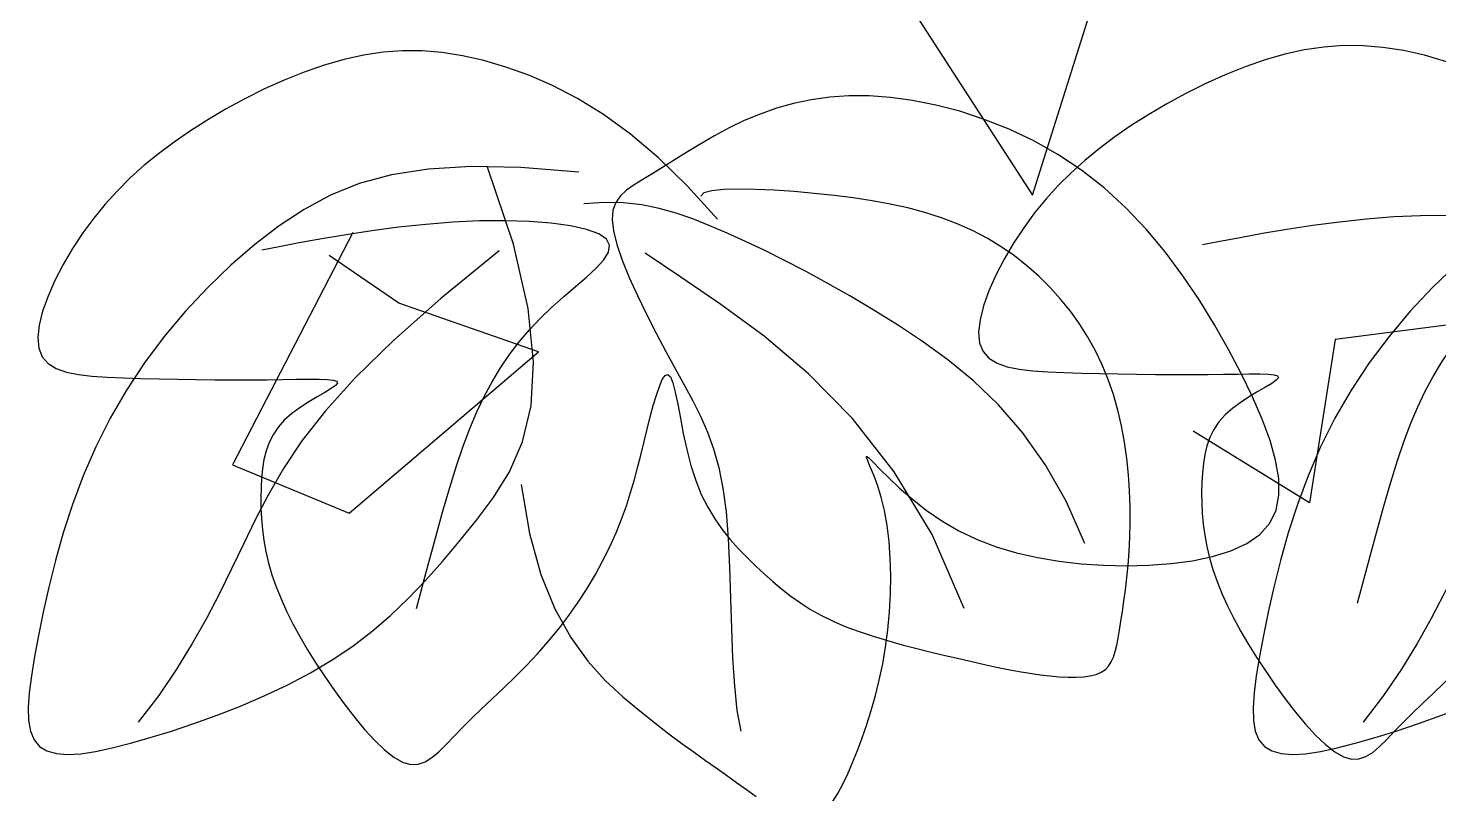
# Model space of a CAD drawing. Extents: x -1568 to -728, y -1287 to -990.
# Drawn here: x -1019.027 to -1018.063, y -1148.396 to -1147.872 of the extents above; entities that cross this region are included whole.
import ezdxf

# ---------------------------------------------------------------- set-up
doc = ezdxf.new("R2010")
doc.units = 0
doc.header["$LTSCALE"] = 5
doc.layers.get('0').update_dxf_attribs({"linetype": 'CONTINUOUS'})
for name, color, linetype in [('fz', 7, 'CONTINUOUS'), ('LH', 94, 'CONTINUOUS'), ('尺寸标注', 2, 'CONTINUOUS')]:
    doc.layers.add(name, color=color, linetype=linetype)

# ---------------------------------------------------------------- blocks, each defined once
blk = doc.blocks.new('LIM43')
at = {"color": 98}
for p, q in [((942285.88276, 2579500.6035), (942286.00814, 2579500.40992)), ((942286.00814, 2579500.40992), (942286.05833, 2579500.56913)), ((942285.54369, 2579500.38429), (942285.4615, 2579500.22552)), ((942285.57504, 2579500.33589), (942285.52747, 2579500.36852)), ((942285.6706, 2579500.30261), (942285.57504, 2579500.33589)), ((942286.32706, 2579500.32562), (942286.21483, 2579500.31116)), ((942286.21483, 2579500.31116), (942286.19731, 2579500.19948)), ((942285.54107, 2579500.19246), (942285.6706, 2579500.30261)), ((942286.19731, 2579500.19948), (942286.11796, 2579500.24853)), ((942285.4615, 2579500.22552), (942285.54107, 2579500.19246))]:
    blk.add_line(p, q, dxfattribs=at)
blk = doc.blocks.new('花')
at = {"layer": 'LH', "color": 12}
for p, q in [((0.64962, 0.47355), (0.63655, 0.47157)), ((0.66338, 0.47467), (0.64962, 0.47355)), ((0.67788, 0.47486), (0.66338, 0.47467)), ((0.69316, 0.47406), (0.67788, 0.47486)), ((0.70922, 0.47222), (0.69316, 0.47406)), ((0.61226, 0.46523), (0.60094, 0.46099)), ((0.62411, 0.46878), (0.61226, 0.46523)), ((0.63655, 0.47157), (0.62411, 0.46878)), ((0.72593, 0.46929), (0.70922, 0.47222)), ((0.74309, 0.46519), (0.72593, 0.46929)), ((0.76049, 0.45988), (0.74309, 0.46519)), ((0.59012, 0.45612), (0.57974, 0.45069)), ((0.60094, 0.46099), (0.59012, 0.45612)), ((0.77795, 0.45329), (0.76049, 0.45988)), ((0.79527, 0.44537), (0.77795, 0.45329)), ((0.56981, 0.44483), (0.56035, 0.4387)), ((0.57974, 0.45069), (0.56981, 0.44483)), ((0.81226, 0.43606), (0.79527, 0.44537)), ((0.56035, 0.4387), (0.55137, 0.43247)), ((0.82872, 0.4253), (0.81226, 0.43606)), ((0.54287, 0.42627), (0.53488, 0.42026)), ((0.55137, 0.43247), (0.54287, 0.42627)), ((0.84449, 0.41308), (0.82872, 0.4253)), ((0.5274, 0.41461), (0.52046, 0.40946)), ((0.53488, 0.42026), (0.5274, 0.41461)), ((-0.50411, 0.40713), (-0.51718, 0.40406)), ((-0.49094, 0.4092), (-0.50411, 0.40713)), ((-0.47757, 0.41026), (-0.49094, 0.4092)), ((-0.46388, 0.41029), (-0.47757, 0.41026)), ((-0.44975, 0.40928), (-0.46388, 0.41029)), ((-0.43508, 0.40722), (-0.44975, 0.40928)), ((-0.41974, 0.40407), (-0.43508, 0.40722)), ((0.43034, 0.40606), (0.39639, 0.4039)), ((0.46999, 0.40616), (0.43034, 0.40606)), ((0.51407, 0.40489), (0.50838, 0.40071)), ((0.52046, 0.40946), (0.51407, 0.40489)), ((0.85951, 0.39961), (0.84449, 0.41308)), ((-0.53028, 0.40002), (-0.54347, 0.39503)), ((-0.51718, 0.40406), (-0.53028, 0.40002)), ((-0.40365, 0.39979), (-0.41974, 0.40407)), ((-0.38675, 0.39409), (-0.40365, 0.39979)), ((0.36736, 0.39975), (0.34249, 0.39372)), ((0.39639, 0.4039), (0.36736, 0.39975)), ((0.42954, 0.35341), (0.40753, 0.40445)), ((0.50352, 0.39663), (0.49964, 0.39238)), ((0.50838, 0.40071), (0.50352, 0.39663)), ((0.87376, 0.38513), (0.85951, 0.39961)), ((-0.55669, 0.38919), (-0.56984, 0.38262)), ((-0.54347, 0.39503), (-0.55669, 0.38919)), ((-0.36902, 0.38667), (-0.38675, 0.39409)), ((-0.35044, 0.37719), (-0.36902, 0.38667)), ((0.321, 0.38589), (0.30211, 0.37636)), ((0.34249, 0.39372), (0.321, 0.38589)), ((0.48914, 0.387), (0.47515, 0.38498)), ((0.50226, 0.38777), (0.48914, 0.387)), ((0.49688, 0.38769), (0.4954, 0.38227)), ((0.49964, 0.39238), (0.49688, 0.38769)), ((0.51472, 0.38741), (0.50226, 0.38777)), ((0.52673, 0.38605), (0.51472, 0.38741)), ((0.5385, 0.3838), (0.52673, 0.38605)), ((-0.56984, 0.38262), (-0.58281, 0.37542)), ((-0.33097, 0.36534), (-0.35044, 0.37719)), ((0.30211, 0.37636), (0.28506, 0.36522)), ((0.4954, 0.38227), (0.49533, 0.37586)), ((0.55025, 0.38079), (0.5385, 0.3838)), ((0.56219, 0.37713), (0.55025, 0.38079)), ((0.57454, 0.37295), (0.56219, 0.37713)), ((0.88721, 0.36991), (0.87376, 0.38513)), ((-0.5955, 0.36771), (-0.6078, 0.35961)), ((-0.58281, 0.37542), (-0.5955, 0.36771)), ((0.49533, 0.37586), (0.49683, 0.36818)), ((0.49683, 0.36818), (0.49997, 0.35905)), ((0.58746, 0.36834), (0.57454, 0.37295)), ((0.60101, 0.36327), (0.58746, 0.36834)), ((0.89984, 0.35418), (0.88721, 0.36991)), ((-0.6078, 0.35961), (-0.61961, 0.35122)), ((-0.31059, 0.3508), (-0.33097, 0.36534)), ((0.28506, 0.36522), (0.26907, 0.35256)), ((0.49997, 0.35905), (0.50454, 0.34868)), ((0.61518, 0.35769), (0.60101, 0.36327)), ((0.62998, 0.35155), (0.61518, 0.35769)), ((-0.61961, 0.35122), (-0.63083, 0.34267)), ((-0.28927, 0.33325), (-0.31059, 0.3508)), ((0.26907, 0.35256), (0.25352, 0.33847)), ((0.42015, 0.34805), (0.38319, 0.31234)), ((0.44329, 0.3104), (0.42954, 0.35341)), ((0.50454, 0.34868), (0.51029, 0.33737)), ((0.64542, 0.34478), (0.62998, 0.35155)), ((0.91161, 0.33821), (0.89984, 0.35418)), ((-0.63083, 0.34267), (-0.64137, 0.33402)), ((0.25352, 0.33847), (0.2384, 0.3231)), ((0.51029, 0.33737), (0.51692, 0.32543)), ((0.66151, 0.33734), (0.64542, 0.34478)), ((0.9225, 0.32225), (0.91161, 0.33821)), ((-0.64137, 0.33402), (-0.65125, 0.32526)), ((-0.26698, 0.31237), (-0.28927, 0.33325)), ((-0.27761, 0.3296), (-0.27959, 0.32726)), ((-0.27244, 0.33151), (-0.27761, 0.3296)), ((-0.26458, 0.33301), (-0.27244, 0.33151)), ((-0.25453, 0.33414), (-0.26458, 0.33301)), ((-0.24279, 0.33493), (-0.25453, 0.33414)), ((-0.22987, 0.3354), (-0.24279, 0.33493)), ((-0.21625, 0.33559), (-0.22987, 0.3354)), ((-0.20245, 0.33553), (-0.21625, 0.33559)), ((-0.18889, 0.33525), (-0.20245, 0.33553)), ((-0.17564, 0.33469), (-0.18889, 0.33525)), ((-0.16273, 0.33382), (-0.17564, 0.33469)), ((-0.15016, 0.33258), (-0.16273, 0.33382)), ((-0.13793, 0.33093), (-0.15016, 0.33258)), ((-0.12606, 0.32881), (-0.13793, 0.33093)), ((-0.11454, 0.32617), (-0.12606, 0.32881)), ((0.67824, 0.32916), (0.66151, 0.33734)), ((0.69563, 0.32021), (0.67824, 0.32916)), ((-0.65125, 0.32526), (-0.66049, 0.31632)), ((-0.1034, 0.32296), (-0.11454, 0.32617)), ((-0.09263, 0.31915), (-0.1034, 0.32296)), ((-0.08225, 0.31475), (-0.09263, 0.31915)), ((0.2384, 0.3231), (0.22385, 0.30659)), ((0.51692, 0.32543), (0.52418, 0.31317)), ((0.71364, 0.31035), (0.69563, 0.32021)), ((0.93249, 0.30654), (0.9225, 0.32225)), ((-0.66049, 0.31632), (-0.66912, 0.30715)), ((-0.07226, 0.30979), (-0.08225, 0.31475)), ((-0.06269, 0.30429), (-0.07226, 0.30979)), ((0.38319, 0.31234), (0.35332, 0.28102)), ((0.44999, 0.27439), (0.44329, 0.3104)), ((0.52418, 0.31317), (0.53179, 0.3009)), ((0.73203, 0.29923), (0.71364, 0.31035)), ((-0.66912, 0.30715), (-0.67719, 0.29769)), ((-0.41139, 0.2993), (-0.42887, 0.29769)), ((-0.39494, 0.30016), (-0.41139, 0.2993)), ((-0.37988, 0.30026), (-0.39494, 0.30016)), ((-0.36661, 0.29957), (-0.37988, 0.30026)), ((-0.3555, 0.29808), (-0.36661, 0.29957)), ((-0.05354, 0.29829), (-0.06269, 0.30429)), ((0.22385, 0.30659), (0.21002, 0.28908)), ((0.53179, 0.3009), (0.53948, 0.28891)), ((0.75055, 0.28641), (0.73203, 0.29923)), ((0.94152, 0.29131), (0.93249, 0.30654)), ((-0.67719, 0.29769), (-0.68472, 0.28789)), ((-0.46533, 0.29234), (-0.48364, 0.28878)), ((-0.44697, 0.29536), (-0.46533, 0.29234)), ((-0.42887, 0.29769), (-0.44697, 0.29536)), ((-0.34695, 0.29577), (-0.3555, 0.29808)), ((-0.34132, 0.29261), (-0.34695, 0.29577)), ((-0.33887, 0.28862), (-0.34132, 0.29261)), ((-0.04482, 0.29182), (-0.05354, 0.29829)), ((-0.03654, 0.28489), (-0.04482, 0.29182)), ((0.9494, 0.27668), (0.94152, 0.29131)), ((-0.68472, 0.28789), (-0.69174, 0.27767)), ((-0.5189, 0.2807), (-0.53525, 0.27652)), ((-0.5016, 0.28484), (-0.5189, 0.2807)), ((-0.48364, 0.28878), (-0.5016, 0.28484)), ((-0.34203, 0.27835), (-0.33927, 0.28384)), ((-0.33927, 0.28384), (-0.33887, 0.28862)), ((-0.28867, 0.27087), (-0.31425, 0.28517)), ((-0.02871, 0.27754), (-0.03654, 0.28489)), ((0.21002, 0.28908), (0.19705, 0.27072)), ((0.35332, 0.28102), (0.32959, 0.25349)), ((0.53948, 0.28891), (0.54697, 0.27753)), ((0.76892, 0.27148), (0.75055, 0.28641)), ((-0.69174, 0.27767), (-0.69829, 0.26699)), ((-0.55033, 0.27247), (-0.56386, 0.26871)), ((-0.53525, 0.27652), (-0.55033, 0.27247)), ((-0.35279, 0.26556), (-0.3467, 0.27223)), ((-0.3467, 0.27223), (-0.34203, 0.27835)), ((-0.25973, 0.25458), (-0.28867, 0.27087)), ((-0.02135, 0.26979), (-0.02871, 0.27754)), ((0.19705, 0.27072), (0.18509, 0.25164)), ((0.45085, 0.24434), (0.44999, 0.27439)), ((0.54697, 0.27753), (0.55405, 0.26692)), ((0.78688, 0.254), (0.76892, 0.27148)), ((0.95591, 0.26273), (0.9494, 0.27668)), ((-0.69829, 0.26699), (-0.70436, 0.25584)), ((-0.56386, 0.26871), (-0.57553, 0.26542)), ((-0.35983, 0.2584), (-0.35279, 0.26556)), ((-0.01447, 0.26166), (-0.02135, 0.26979)), ((-0.00806, 0.25315), (-0.01447, 0.26166)), ((0.55405, 0.26692), (0.56064, 0.25681)), ((0.96085, 0.24955), (0.95591, 0.26273)), ((-0.70436, 0.25584), (-0.70984, 0.24444)), ((-0.37488, 0.24294), (-0.36735, 0.25084)), ((-0.36735, 0.25084), (-0.35983, 0.2584)), ((-0.22852, 0.23535), (-0.25973, 0.25458)), ((-0.00213, 0.24426), (-0.00806, 0.25315)), ((0.18509, 0.25164), (0.17428, 0.23199)), ((0.32959, 0.25349), (0.31104, 0.22914)), ((0.56064, 0.25681), (0.56675, 0.24677)), ((0.80416, 0.23354), (0.78688, 0.254)), ((-0.70984, 0.24444), (-0.71457, 0.23306)), ((-0.38203, 0.23478), (-0.37488, 0.24294)), ((0.0033, 0.23502), (-0.00213, 0.24426)), ((0.44708, 0.21924), (0.45085, 0.24434)), ((0.56675, 0.24677), (0.57236, 0.23639)), ((0.96399, 0.23722), (0.96085, 0.24955)), ((-0.71457, 0.23306), (-0.71841, 0.22197)), ((-0.38872, 0.22632), (-0.38203, 0.23478)), ((-0.19613, 0.21221), (-0.22852, 0.23535)), ((0.00824, 0.22541), (0.0033, 0.23502)), ((0.17428, 0.23199), (0.16476, 0.21192)), ((0.57236, 0.23639), (0.57746, 0.22525)), ((0.82048, 0.20969), (0.80416, 0.23354)), ((0.96512, 0.22583), (0.96399, 0.23722)), ((-0.71841, 0.22197), (-0.7212, 0.21144)), ((-0.39496, 0.21753), (-0.38872, 0.22632)), ((0.01268, 0.21545), (0.00824, 0.22541)), ((0.31104, 0.22914), (0.29673, 0.20735)), ((0.57746, 0.22525), (0.58204, 0.21295)), ((0.68197, 0.22835), (0.68205, 0.22911)), ((0.68312, 0.22594), (0.68197, 0.22835)), ((0.68205, 0.22911), (0.68364, 0.2281)), ((0.68522, 0.22198), (0.68312, 0.22594)), ((0.68364, 0.2281), (0.68695, 0.22528)), ((0.68798, 0.21659), (0.68522, 0.22198)), ((0.68695, 0.22528), (0.69191, 0.22096)), ((0.96402, 0.21546), (0.96512, 0.22583)), ((-0.40077, 0.20838), (-0.39496, 0.21753)), ((-0.16367, 0.18419), (-0.19613, 0.21221)), ((0.01661, 0.20516), (0.01268, 0.21545)), ((0.43988, 0.19805), (0.44708, 0.21924)), ((0.58204, 0.21295), (0.58609, 0.19906)), ((0.69113, 0.20988), (0.68798, 0.21659)), ((0.69191, 0.22096), (0.69841, 0.21547)), ((0.69841, 0.21547), (0.7063, 0.2092)), ((0.96048, 0.2062), (0.96402, 0.21546)), ((-0.7212, 0.21144), (-0.72279, 0.20174)), ((-0.40615, 0.19883), (-0.40077, 0.20838)), ((-0.29537, 0.19997), (-0.29366, 0.20296)), ((-0.29366, 0.20296), (-0.29187, 0.20389)), ((-0.29187, 0.20389), (-0.28998, 0.20244)), ((-0.28998, 0.20244), (-0.28799, 0.1984)), ((0.02003, 0.19454), (0.01661, 0.20516)), ((0.16476, 0.21192), (0.15663, 0.19158)), ((0.29673, 0.20735), (0.28569, 0.18753)), ((0.69437, 0.20195), (0.69113, 0.20988)), ((0.7063, 0.2092), (0.71545, 0.2025)), ((0.71545, 0.2025), (0.72573, 0.19573)), ((0.83558, 0.182), (0.82048, 0.20969)), ((0.95438, 0.1981), (0.96048, 0.2062)), ((-0.72279, 0.20174), (-0.72303, 0.19314)), ((-0.72303, 0.19314), (-0.72177, 0.18592)), ((-0.41111, 0.18884), (-0.40615, 0.19883)), ((-0.29856, 0.1891), (-0.297, 0.19524)), ((-0.297, 0.19524), (-0.29537, 0.19997)), ((-0.28799, 0.1984), (-0.28585, 0.19212)), ((0.02296, 0.18368), (0.02003, 0.19454)), ((0.43047, 0.17974), (0.43988, 0.19805)), ((0.58609, 0.19906), (0.5896, 0.18317)), ((0.69744, 0.19293), (0.69437, 0.20195)), ((0.70009, 0.18293), (0.69744, 0.19293)), ((0.72573, 0.19573), (0.73701, 0.18925)), ((0.94594, 0.19114), (0.95438, 0.1981)), ((-0.72177, 0.18592), (-0.7189, 0.18027)), ((-0.41567, 0.17838), (-0.41111, 0.18884)), ((-0.30005, 0.18187), (-0.29856, 0.1891)), ((-0.28585, 0.19212), (-0.2835, 0.18405)), ((-0.2835, 0.18405), (-0.2809, 0.17465)), ((-0.13221, 0.15035), (-0.16367, 0.18419)), ((0.02544, 0.17269), (0.02296, 0.18368)), ((0.15663, 0.19158), (0.1498, 0.17118)), ((0.28569, 0.18753), (0.27697, 0.16904)), ((0.44853, 0.19002), (0.45694, 0.15726)), ((0.5896, 0.18317), (0.59259, 0.16507)), ((0.73701, 0.18925), (0.74915, 0.18344)), ((0.74915, 0.18344), (0.76204, 0.17857)), ((0.92342, 0.18031), (0.93551, 0.18523)), ((0.93551, 0.18523), (0.94594, 0.19114)), ((-0.7189, 0.18027), (-0.7145, 0.17608)), ((-0.7145, 0.17608), (-0.70869, 0.17314)), ((-0.62561, 0.17269), (-0.61282, 0.17354)), ((-0.61282, 0.17354), (-0.6001, 0.17445)), ((-0.6001, 0.17445), (-0.58766, 0.17541)), ((-0.58766, 0.17541), (-0.57569, 0.17641)), ((-0.57569, 0.17641), (-0.56439, 0.17743)), ((-0.56439, 0.17743), (-0.55394, 0.17847)), ((-0.55394, 0.17847), (-0.54449, 0.17943)), ((-0.54449, 0.17943), (-0.53617, 0.18025)), ((-0.53617, 0.18025), (-0.52913, 0.18084)), ((-0.52913, 0.18084), (-0.52349, 0.18111)), ((-0.52045, 0.175), (-0.52451, 0.17205)), ((-0.52349, 0.18111), (-0.51939, 0.18098)), ((-0.51761, 0.1774), (-0.52045, 0.175)), ((-0.51939, 0.18098), (-0.51697, 0.18037)), ((-0.51636, 0.1792), (-0.51761, 0.1774)), ((-0.51697, 0.18037), (-0.51636, 0.1792)), ((-0.41983, 0.16741), (-0.41567, 0.17838)), ((-0.30287, 0.16546), (-0.30149, 0.17388)), ((-0.30149, 0.17388), (-0.30005, 0.18187)), ((-0.2809, 0.17465), (-0.27799, 0.1644)), ((0.42005, 0.16328), (0.43047, 0.17974)), ((0.70229, 0.17211), (0.70009, 0.18293)), ((0.76204, 0.17857), (0.77557, 0.17468)), ((0.77557, 0.17468), (0.78965, 0.17171)), ((0.89559, 0.17317), (0.91, 0.17631)), ((0.91, 0.17631), (0.92342, 0.18031)), ((-0.70869, 0.17314), (-0.70157, 0.17127)), ((-0.70157, 0.17127), (-0.69327, 0.17028)), ((-0.69327, 0.17028), (-0.68391, 0.16996)), ((-0.68391, 0.16996), (-0.6736, 0.17014)), ((-0.6736, 0.17014), (-0.66246, 0.17061)), ((-0.66246, 0.17061), (-0.65063, 0.17121)), ((-0.65063, 0.17121), (-0.63828, 0.17191)), ((-0.63828, 0.17191), (-0.62561, 0.17269)), ((-0.53484, 0.16472), (-0.54039, 0.16044)), ((-0.52942, 0.16861), (-0.53484, 0.16472)), ((-0.52451, 0.17205), (-0.52942, 0.16861)), ((-0.42362, 0.15584), (-0.41983, 0.16741)), ((-0.30422, 0.15687), (-0.30287, 0.16546)), ((-0.27799, 0.1644), (-0.27473, 0.15374)), ((0.02748, 0.16166), (0.02544, 0.17269)), ((0.1498, 0.17118), (0.14413, 0.15093)), ((0.27697, 0.16904), (0.26962, 0.1513)), ((0.59259, 0.16507), (0.59519, 0.14531)), ((0.70402, 0.16066), (0.70229, 0.17211)), ((0.78965, 0.17171), (0.80418, 0.16963)), ((0.80418, 0.16963), (0.81909, 0.16838)), ((0.81909, 0.16838), (0.83427, 0.16792)), ((0.83427, 0.16792), (0.84963, 0.1682)), ((0.84963, 0.1682), (0.86509, 0.16917)), ((0.86509, 0.16917), (0.8805, 0.17081)), ((0.8805, 0.17081), (0.89559, 0.17317)), ((-0.54571, 0.15582), (-0.55044, 0.1509)), ((-0.54039, 0.16044), (-0.54571, 0.15582)), ((-0.42715, 0.14338), (-0.42362, 0.15584)), ((-0.30559, 0.14815), (-0.30422, 0.15687)), ((0.02913, 0.15069), (0.02748, 0.16166)), ((0.40961, 0.1478), (0.42005, 0.16328)), ((0.45694, 0.15726), (0.46708, 0.12987)), ((0.7053, 0.14875), (0.70402, 0.16066)), ((-0.5543, 0.14574), (-0.55729, 0.14034)), ((-0.55044, 0.1509), (-0.5543, 0.14574)), ((-0.30706, 0.13931), (-0.30559, 0.14815)), ((-0.27473, 0.15374), (-0.27105, 0.14314)), ((-0.10287, 0.1097), (-0.13221, 0.15035)), ((0.0304, 0.13988), (0.02913, 0.15069)), ((0.14413, 0.15093), (0.13949, 0.13107)), ((0.26962, 0.1513), (0.2628, 0.13377)), ((0.39922, 0.13311), (0.40961, 0.1478)), ((0.59519, 0.14531), (0.59757, 0.12466)), ((0.70612, 0.13655), (0.7053, 0.14875)), ((-0.55729, 0.14034), (-0.55952, 0.13471)), ((-0.43054, 0.12967), (-0.42715, 0.14338)), ((-0.30868, 0.13034), (-0.30706, 0.13931)), ((-0.27105, 0.14314), (-0.26691, 0.13306)), ((0.03133, 0.12932), (0.0304, 0.13988)), ((0.70649, 0.12424), (0.70612, 0.13655)), ((-0.56108, 0.12887), (-0.56206, 0.12282)), ((-0.55952, 0.13471), (-0.56108, 0.12887)), ((-0.43391, 0.11435), (-0.43054, 0.12967)), ((-0.31053, 0.12122), (-0.30868, 0.13034)), ((-0.26691, 0.13306), (-0.26228, 0.12387)), ((0.03195, 0.11913), (0.03133, 0.12932)), ((0.13949, 0.13107), (0.13574, 0.11181)), ((0.2628, 0.13377), (0.25609, 0.11627)), ((0.38875, 0.11919), (0.39922, 0.13311)), ((0.46708, 0.12987), (0.47854, 0.10719)), ((-0.56255, 0.11656), (-0.56266, 0.11011)), ((-0.56206, 0.12282), (-0.56255, 0.11656)), ((-0.31268, 0.11195), (-0.31053, 0.12122)), ((-0.26228, 0.12387), (-0.2572, 0.11557)), ((0.03228, 0.10938), (0.03195, 0.11913)), ((0.25609, 0.11627), (0.24919, 0.0987)), ((0.37803, 0.10599), (0.38875, 0.11919)), ((0.59757, 0.12466), (0.59991, 0.10387)), ((0.7064, 0.11199), (0.70649, 0.12424)), ((-0.56266, 0.11011), (-0.56247, 0.10348)), ((-0.43739, 0.09709), (-0.43391, 0.11435)), ((-0.31519, 0.10253), (-0.31268, 0.11195)), ((-0.2572, 0.11557), (-0.25174, 0.10804)), ((-0.25174, 0.10804), (-0.24598, 0.10119)), ((-0.07672, 0.0613), (-0.10287, 0.1097)), ((0.03236, 0.10009), (0.03228, 0.10938)), ((0.13574, 0.11181), (0.13274, 0.09338)), ((0.47854, 0.10719), (0.49093, 0.08862)), ((0.70586, 0.09998), (0.7064, 0.11199)), ((-0.56247, 0.10348), (-0.56206, 0.09666)), ((-0.56206, 0.09666), (-0.5614, 0.08968)), ((-0.44111, 0.07753), (-0.43739, 0.09709)), ((-0.31814, 0.09293), (-0.31519, 0.10253)), ((-0.24598, 0.10119), (-0.23998, 0.09492)), ((0.03225, 0.0913), (0.03236, 0.10009)), ((0.24919, 0.0987), (0.2418, 0.08097)), ((0.36692, 0.09348), (0.37803, 0.10599)), ((0.59991, 0.10387), (0.60237, 0.08371)), ((0.70487, 0.08837), (0.70586, 0.09998)), ((-0.5614, 0.08968), (-0.56046, 0.08253)), ((-0.32157, 0.08317), (-0.31814, 0.09293)), ((-0.23998, 0.09492), (-0.23382, 0.08912)), ((-0.23382, 0.08912), (-0.22755, 0.08369)), ((0.03197, 0.08302), (0.03225, 0.0913)), ((0.13274, 0.09338), (0.13035, 0.07598)), ((0.35528, 0.08163), (0.36692, 0.09348)), ((0.49093, 0.08862), (0.50385, 0.07352)), ((0.70349, 0.07717), (0.70487, 0.08837)), ((-0.56046, 0.08253), (-0.5592, 0.07524)), ((-0.44518, 0.05531), (-0.44111, 0.07753)), ((-0.32549, 0.0733), (-0.32157, 0.08317)), ((-0.22755, 0.08369), (-0.22126, 0.07852)), ((-0.22126, 0.07852), (-0.21498, 0.07355)), ((0.03157, 0.07526), (0.03197, 0.08302)), ((0.2418, 0.08097), (0.23362, 0.06298)), ((0.34295, 0.07042), (0.35528, 0.08163)), ((0.60237, 0.08371), (0.60511, 0.06493)), ((0.70176, 0.06641), (0.70349, 0.07717)), ((-0.5592, 0.07524), (-0.55756, 0.06781)), ((-0.55756, 0.06781), (-0.55552, 0.06025)), ((-0.32987, 0.06337), (-0.32549, 0.0733)), ((-0.21498, 0.07355), (-0.20866, 0.06875)), ((-0.20866, 0.06875), (-0.20221, 0.06417)), ((0.03059, 0.06138), (0.0311, 0.06804)), ((0.0311, 0.06804), (0.03157, 0.07526)), ((0.13035, 0.07598), (0.12844, 0.05985)), ((0.32979, 0.05981), (0.34295, 0.07042)), ((0.50385, 0.07352), (0.51691, 0.06125)), ((-0.55552, 0.06025), (-0.55303, 0.05257)), ((-0.3347, 0.05345), (-0.32987, 0.06337)), ((-0.20221, 0.06417), (-0.19555, 0.05981)), ((-0.19555, 0.05981), (-0.18861, 0.05569)), ((0.03009, 0.05529), (0.03059, 0.06138)), ((0.12844, 0.05985), (0.12691, 0.04517)), ((0.23362, 0.06298), (0.22435, 0.04464)), ((0.31572, 0.04977), (0.32979, 0.05981)), ((0.51691, 0.06125), (0.52971, 0.0512)), ((0.60511, 0.06493), (0.60831, 0.0483)), ((0.69975, 0.0561), (0.70176, 0.06641)), ((-0.55303, 0.05257), (-0.55005, 0.04479)), ((-0.44973, 0.03009), (-0.44518, 0.05531)), ((-0.33995, 0.04359), (-0.3347, 0.05345)), ((-0.18861, 0.05569), (-0.18129, 0.05184)), ((-0.18129, 0.05184), (-0.17351, 0.04828)), ((-0.17351, 0.04828), (-0.1652, 0.04503)), ((0.02911, 0.04484), (0.02962, 0.04978)), ((0.02962, 0.04978), (0.03009, 0.05529)), ((0.30091, 0.04031), (0.31572, 0.04977)), ((0.52971, 0.0512), (0.54185, 0.04273)), ((0.60831, 0.0483), (0.61213, 0.03457)), ((0.6975, 0.04623), (0.69975, 0.0561)), ((-0.55005, 0.04479), (-0.54654, 0.0369)), ((-0.34562, 0.03385), (-0.33995, 0.04359)), ((-0.1652, 0.04503), (-0.15629, 0.04209)), ((-0.15629, 0.04209), (-0.14689, 0.03945)), ((-0.14689, 0.03945), (-0.13712, 0.03707)), ((0.02759, 0.03654), (0.02846, 0.04043)), ((0.02846, 0.04043), (0.02911, 0.04484)), ((0.12691, 0.04517), (0.12584, 0.03198)), ((0.22435, 0.04464), (0.21368, 0.02585)), ((0.28561, 0.03145), (0.30091, 0.04031)), ((0.54185, 0.04273), (0.55302, 0.03529)), ((0.69508, 0.03683), (0.6975, 0.04623)), ((-0.54654, 0.0369), (-0.54252, 0.02891)), ((-0.35167, 0.02429), (-0.34562, 0.03385)), ((-0.13712, 0.03707), (-0.12709, 0.03494)), ((-0.12709, 0.03494), (-0.11694, 0.033)), ((-0.11694, 0.033), (-0.10679, 0.03125)), ((-0.10679, 0.03125), (-0.09676, 0.02963)), ((-0.09676, 0.02963), (-0.08698, 0.02814)), ((0.02277, 0.02767), (0.02484, 0.03019)), ((0.02484, 0.03019), (0.02642, 0.03313)), ((0.02642, 0.03313), (0.02759, 0.03654)), ((0.12584, 0.03198), (0.12534, 0.02028)), ((0.27006, 0.0232), (0.28561, 0.03145)), ((0.55302, 0.03529), (0.56325, 0.02868)), ((0.69253, 0.0279), (0.69508, 0.03683)), ((-0.54252, 0.02891), (-0.53799, 0.02081)), ((-0.53799, 0.02081), (-0.53297, 0.01259)), ((-0.3581, 0.01497), (-0.35167, 0.02429)), ((-0.08698, 0.02814), (-0.07755, 0.02673)), ((-0.07755, 0.02673), (-0.06848, 0.02543)), ((-0.06848, 0.02543), (-0.05977, 0.02423)), ((-0.05977, 0.02423), (-0.05141, 0.02316)), ((-0.05141, 0.02316), (-0.04339, 0.02222)), ((-0.04339, 0.02222), (-0.0357, 0.02143)), ((-0.0357, 0.02143), (-0.02833, 0.02081)), ((-0.02833, 0.02081), (-0.02128, 0.02036)), ((-0.02128, 0.02036), (-0.01455, 0.0201)), ((-0.01455, 0.0201), (-0.00817, 0.02005)), ((-0.00817, 0.02005), (-0.00219, 0.02024)), ((-0.00219, 0.02024), (0.00334, 0.02069)), ((0.00334, 0.02069), (0.00838, 0.02142)), ((0.00838, 0.02142), (0.01289, 0.02246)), ((0.01289, 0.02246), (0.01682, 0.02383)), ((0.01682, 0.02383), (0.02012, 0.02556)), ((0.02012, 0.02556), (0.02277, 0.02767)), ((0.12534, 0.02028), (0.12552, 0.01008)), ((0.21368, 0.02585), (0.20131, 0.00651)), ((0.25451, 0.01557), (0.27006, 0.0232)), ((0.56325, 0.02868), (0.57268, 0.02278)), ((0.57268, 0.02278), (0.58143, 0.01745)), ((0.68727, 0.01149), (0.68992, 0.01944)), ((0.68992, 0.01944), (0.69253, 0.0279)), ((-0.53297, 0.01259), (-0.52747, 0.00426)), ((-0.36486, 0.00594), (-0.3581, 0.01497)), ((0.12552, 0.01008), (0.12651, 0.00138)), ((0.2392, 0.00857), (0.25451, 0.01557)), ((0.58143, 0.01745), (0.58962, 0.01257)), ((0.58962, 0.01257), (0.59737, 0.00802)), ((0.68454, 0.00413), (0.68727, 0.01149)), ((-0.52747, 0.00426), (-0.52151, -0.00421)), ((-0.37185, -0.00279), (-0.36486, 0.00594)), ((0.12651, 0.00138), (0.12841, -0.00581)), ((0.21029, -0.00346), (0.22438, 0.00222)), ((0.22438, 0.00222), (0.2392, 0.00857)), ((0.59737, 0.00802), (0.60482, 0.00367)), ((0.60482, 0.00367), (0.61209, -0.0006)), ((0.68167, -0.00252), (0.68454, 0.00413)), ((-0.52151, -0.00421), (-0.5151, -0.0128)), ((-0.37896, -0.01121), (-0.37185, -0.00279)), ((0.12841, -0.00581), (0.13134, -0.0115)), ((0.185, -0.01267), (0.19714, -0.00846)), ((0.19714, -0.00846), (0.21029, -0.00346)), ((0.61209, -0.0006), (0.61927, -0.00487)), ((0.61927, -0.00487), (0.62633, -0.00902)), ((0.67859, -0.00837), (0.68167, -0.00252)), ((-0.5151, -0.0128), (-0.50826, -0.02153)), ((-0.38605, -0.01932), (-0.37896, -0.01121)), ((0.13134, -0.0115), (0.13542, -0.01568)), ((0.13542, -0.01568), (0.14074, -0.01835)), ((0.14074, -0.01835), (0.14728, -0.01962)), ((0.15501, -0.01958), (0.1639, -0.01834)), ((0.1639, -0.01834), (0.17391, -0.016)), ((0.17391, -0.016), (0.185, -0.01267)), ((-0.50826, -0.02153), (-0.50102, -0.03037)), ((-0.39971, -0.03459), (-0.39301, -0.02711)), ((-0.39301, -0.02711), (-0.38605, -0.01932)), ((0.14728, -0.01962), (0.15501, -0.01958)), ((-0.50102, -0.03037), (-0.4935, -0.0391)), ((-0.40603, -0.04175), (-0.39971, -0.03459)), ((-0.4935, -0.0391), (-0.48584, -0.04747)), ((-0.48584, -0.04747), (-0.47818, -0.05524)), ((-0.41185, -0.04859), (-0.40603, -0.04175)), ((-0.47818, -0.05524), (-0.47067, -0.06217)), ((-0.4219, -0.06103), (-0.4171, -0.05507)), ((-0.4171, -0.05507), (-0.41185, -0.04859)), ((-0.47067, -0.06217), (-0.46345, -0.06799)), ((-0.43078, -0.07065), (-0.4264, -0.06629)), ((-0.4264, -0.06629), (-0.4219, -0.06103)), ((-0.46345, -0.06799), (-0.45665, -0.07247)), ((-0.45665, -0.07247), (-0.45043, -0.07536)), ((-0.45043, -0.07536), (-0.44487, -0.07647)), ((-0.44487, -0.07647), (-0.43985, -0.07593)), ((-0.43985, -0.07593), (-0.43521, -0.07393)), ((-0.43521, -0.07393), (-0.43078, -0.07065))]:
    blk.add_line(p, q, dxfattribs=at)

msp = doc.modelspace()

# ---------------------------------------------------------------- block references
at = {"layer": 'fz'}
msp.add_blockref('LIM43', (-943304.34916, -2580648.39614), dxfattribs=at)
at = {"layer": '尺寸标注', "rotation": 355.2300754294851}
for p in [(-1019.15321, -1148.33628), (-1018.3163, -1148.33628), (-1017.67343, -1148.33268)]:
    msp.add_blockref('花', p, dxfattribs=at)

doc.saveas('drawing.dxf')
